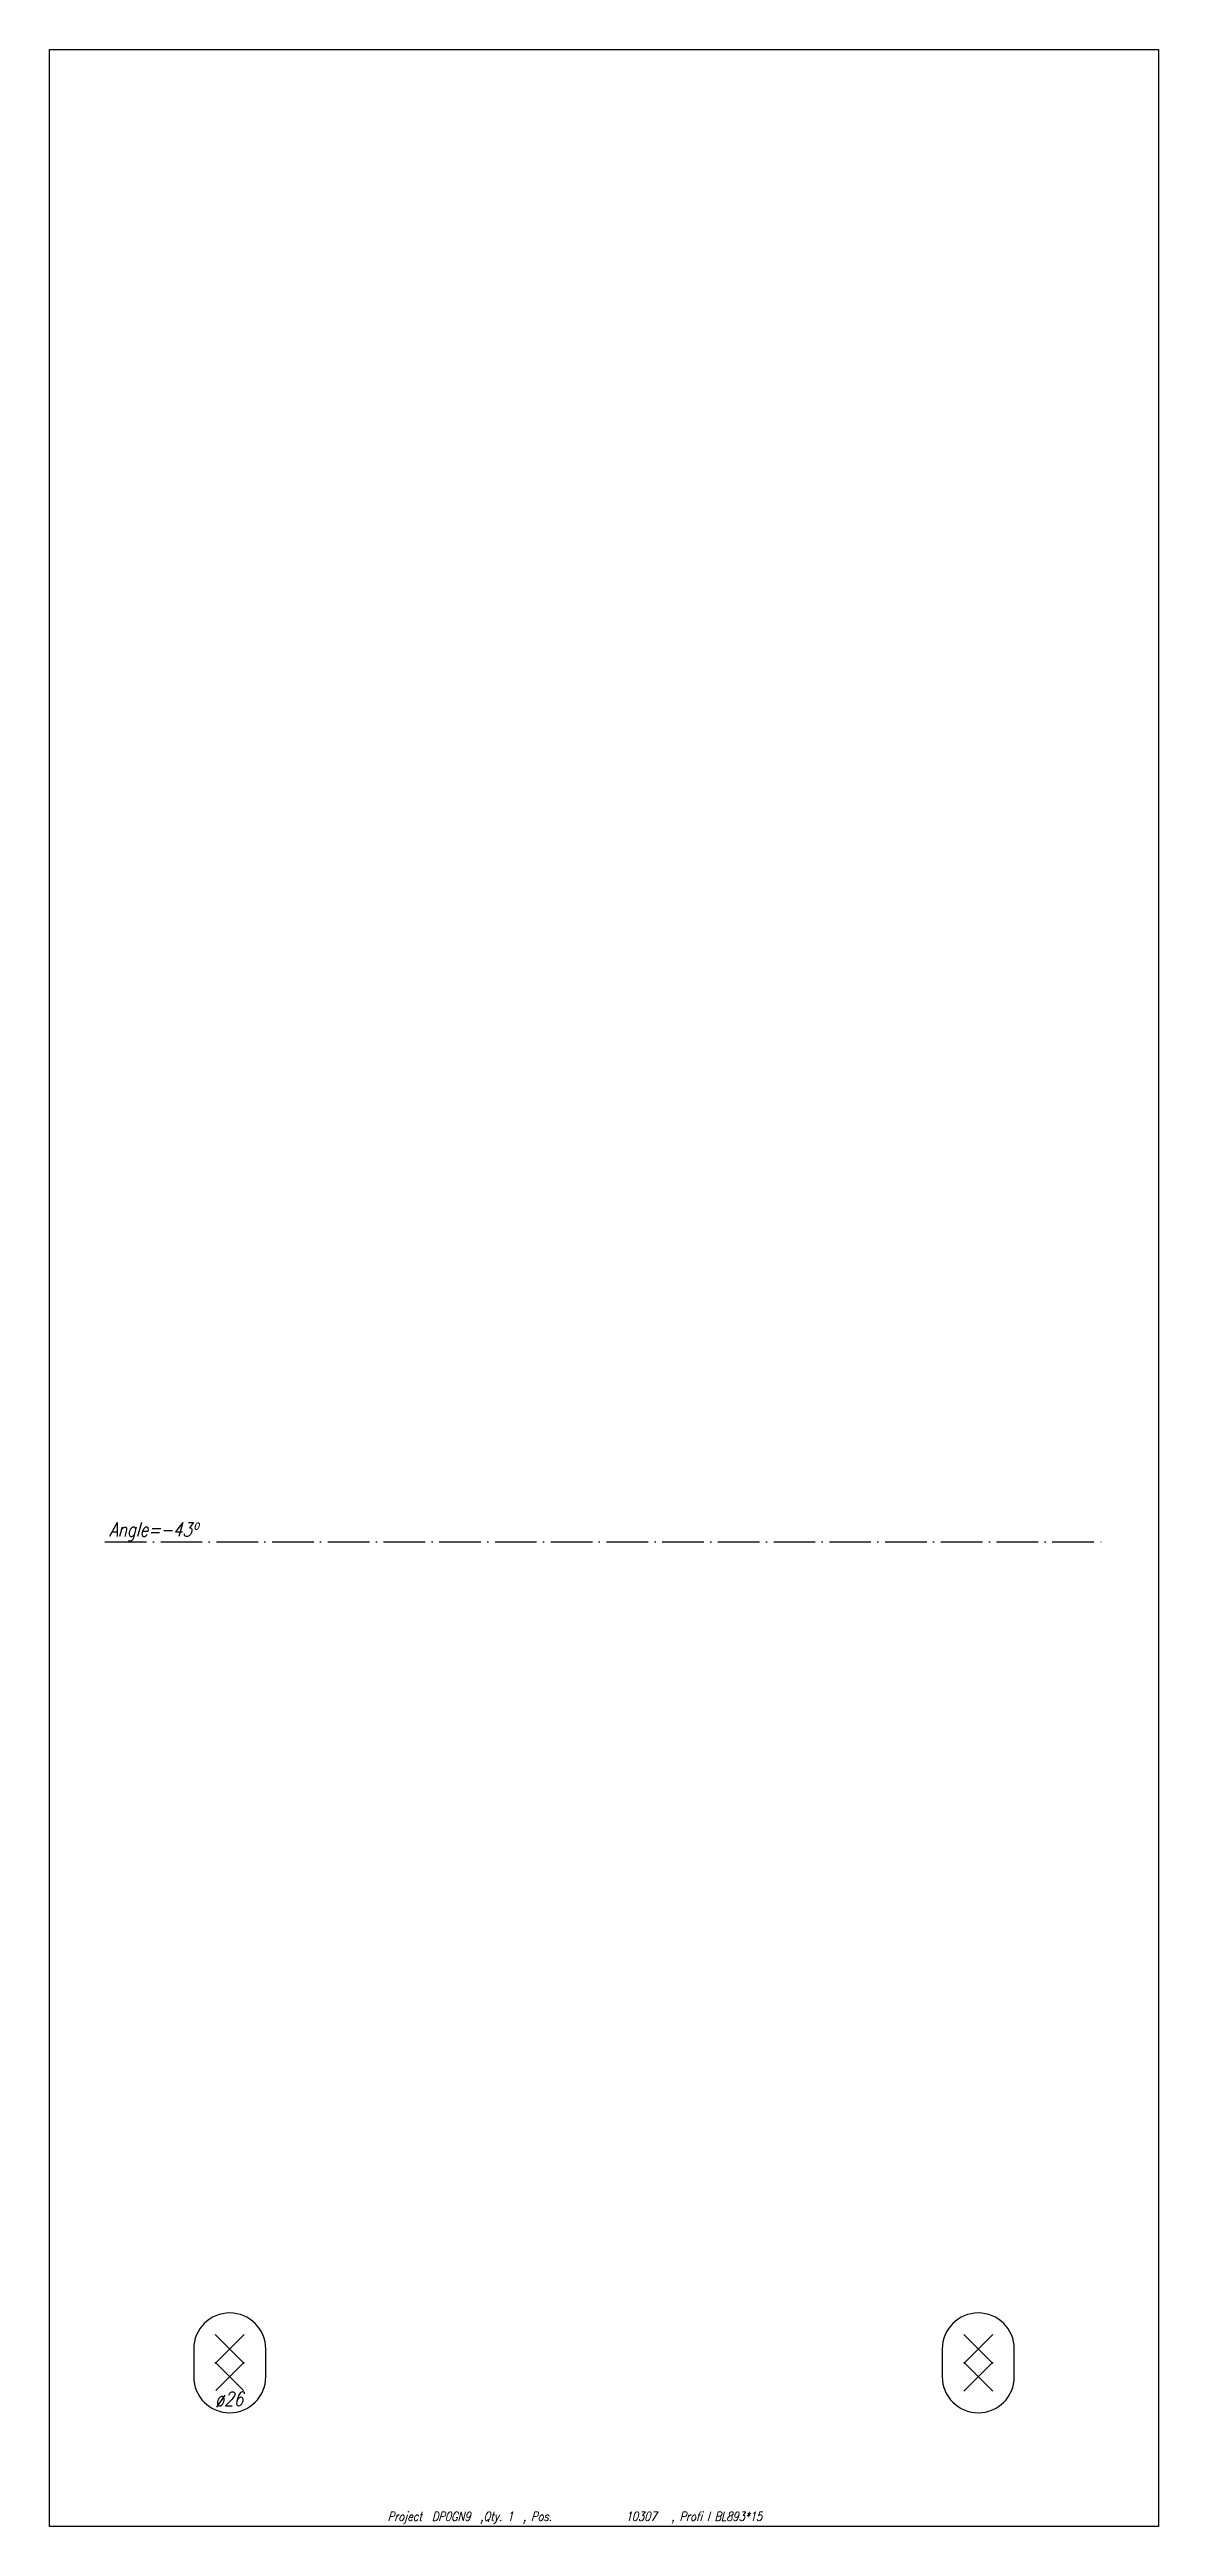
# Model space of a CAD drawing. Extents: x 0 to 400, y -447 to 447.
import ezdxf

# ---------------------------------------------------------------- set-up
doc = ezdxf.new("R2010")
doc.units = 0
doc.header["$LTSCALE"] = 10
doc.linetypes.add('DASHDOT', pattern=[2, 1.5, -0.25, 0, -0.25])
for name, color, linetype in [('BEM_FREI', 7, 'CONTINUOUS'), ('BEZ_SCHRAUBEN', 7, 'CONTINUOUS'), ('SCHRAUBEN', 7, 'CONTINUOUS'), ('TEILE', 7, 'CONTINUOUS'), ('UNTERSCHRIFT', 7, 'CONTINUOUS')]:
    doc.layers.add(name, color=color, linetype=linetype)
doc.styles.get("Standard").update_dxf_attribs({"font": 'ROMANS'})

msp = doc.modelspace()

# ---------------------------------------------------------------- linework, layer by layer
at = {"layer": 'BEM_FREI', "color": 2, "linetype": 'DASHDOT'}
msp.add_line((20, -91.57859), (380, -91.57859), dxfattribs=at)
at = {"layer": 'SCHRAUBEN', "color": 4}
for p, q in [((52, -382.579163), (52, -392.579163)), ((78, -392.579163), (78, -382.579163)), ((322, -382.579163), (322, -392.579163)), ((348, -392.579163), (348, -382.579163))]:
    msp.add_line(p, q, dxfattribs=at)
at = {"layer": 'SCHRAUBEN', "color": 6}
for p, q in [((70.199997, -377.37915), (59.799999, -387.779175)), ((59.799999, -377.37915), (70.199997, -387.779175)), ((340.200012, -377.37915), (329.799988, -387.779175)), ((329.799988, -377.37915), (340.200012, -387.779175)), ((59.799999, -387.37915), (69.97496, -397.554138)), ((70.199997, -387.37915), (60.025036, -397.554138)), ((340.200012, -387.37915), (329.799988, -397.779175)), ((329.799988, -387.37915), (340.200012, -397.779175))]:
    msp.add_line(p, q, dxfattribs=at)
at = {"layer": 'SCHRAUBEN', "color": 4}
for centre, start, end in [((65, -382.579163), 360, 540), ((335, -382.579163), 360, 540), ((65, -392.579163), 540, 360), ((335, -392.579163), 540, 360)]:
    msp.add_arc(centre, 13, start, end, dxfattribs=at)
at = {"layer": 'TEILE', "color": 2}
for p, q in [((0, -91.57859), (0, 446.566711)), ((0, 446.566711), (400, 446.566711)), ((400, 446.566711), (400, -91.57859)), ((0, -446.566711), (0, -91.57859)), ((400, -91.57859), (400, -446.566711)), ((400, -446.566711), (0, -446.566711))]:
    msp.add_line(p, q, dxfattribs=at)

# ---------------------------------------------------------------- texts
at = {"layer": 'BEM_FREI', "color": 2, "oblique": 15, "width": 0.8}
msp.add_text('Angle=-43º', height=5, dxfattribs=at).set_placement((21.5, -89.57859))
at = {"layer": 'BEZ_SCHRAUBEN', "color": 2, "oblique": 15, "width": 0.8}
msp.add_text(' ø26', height=5, dxfattribs=at).set_placement((57, -403.079163))
at = {"layer": 'UNTERSCHRIFT', "color": 2, "oblique": 15, "width": 0.8}
for s, p in [('Project  DP0GN9  ,Qty. 1  , Pos. ', (122, -444.566681)), ('10307', (207.799988, -444.566681)), ('  , Profi l BL893*15', (220.799988, -444.566681))]:
    msp.add_text(s, height=3.25, dxfattribs=at).set_placement(p)

doc.saveas('drawing.dxf')
